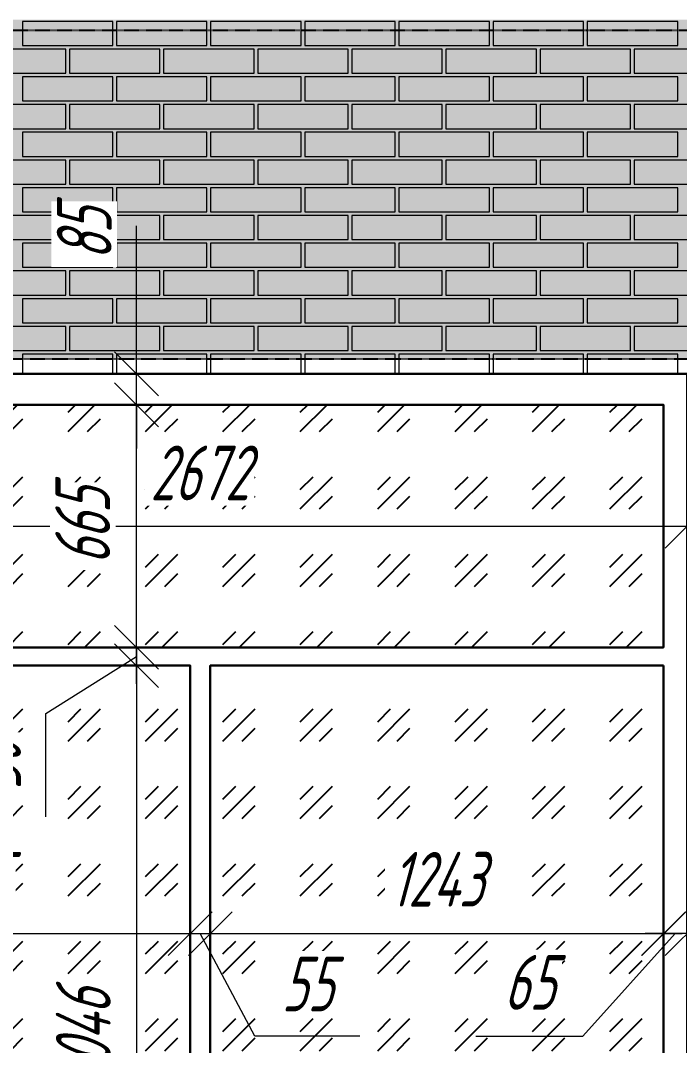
# Model space of a CAD drawing. Header units: millimetres. Extents: x -85477 to 745244, y -3684 to 128206.
# Drawn here: x 711569 to 713375, y 90595 to 93404 of the extents above; entities that cross this region are included whole.
import ezdxf

# ---------------------------------------------------------------- set-up
doc = ezdxf.new("R2010")
doc.units = ezdxf.units.MM
doc.linetypes.add('JIS_02_0.7', pattern=[1.35, 0.75, -0.6])
doc.layers.add('РАЗМЕРЫ', color=5, linetype='Continuous', lineweight=15)
doc.layers.add('СТЕНЫ 01', color=7, linetype='Continuous', lineweight=50)
doc.layers.add('ШТРИХОВКА', color=3, linetype='Continuous', transparency=0.5)
doc.styles.add('ism - 01', font='simplex.shx', dxfattribs={"width": 0.62, "oblique": 15, "height": 150})
doc.dimstyles.new('ism - 01', dxfattribs={"dimtxt": 150, "dimasz": 120, "dimexe": 50, "dimexo": 100, "dimgap": 65, "dimtad": 1, "dimdec": 0, "dimtxsty": 'ism - 01', "dimblk": 'OBLIQUE', "dimcen": 0, "dimdle": 50, "dimadec": 0, "dimazin": 0, "dimtfac": 1, "dimtdec": 0, "dimtmove": 0, "dimatfit": 3, "dimldrblk": 'OBLIQUE', "dimfxl": 1, "dimlwd": -1, "dimlwe": -1, "dimarcsym": 0})

# ---------------------------------------------------------------- blocks, each defined once
blk = doc.blocks.new('_Oblique')
at = {"color": 0, "lineweight": -2}
blk.add_line((-0.5, -0.5), (0.5, 0.5), dxfattribs=at)
blk = doc.blocks.new('*D321')
at = {"layer": 'Defpoints', "color": 0}
for p in [(710724.5, 92456), (713396.5, 92436), (713396.5, 92018.5)]:
    blk.add_point(p, dxfattribs=at)
at = {"layer": 'РАЗМЕРЫ', "color": 0}
for p, q in [((710724.5, 92356), (710724.5, 91968.5)), ((713396.5, 92336), (713396.5, 91968.5)), ((710674.5, 92018.5), (713446.5, 92018.5))]:
    blk.add_line(p, q, dxfattribs=at)
at = {"layer": 'РАЗМЕРЫ', "color": 0, "xscale": 120, "yscale": 120, "zscale": 120, "rotation": 180}
blk.add_blockref('_Oblique', (710724.5, 92018.5), dxfattribs=at)
at = {"layer": 'РАЗМЕРЫ', "color": 0, "xscale": 120, "yscale": 120, "zscale": 120}
blk.add_blockref('_Oblique', (713396.5, 92018.5), dxfattribs=at)
at = {"layer": 'РАЗМЕРЫ', "color": 0, "insert": (712060.5, 92164.3), "char_height": 150, "attachment_point": 5, "style": 'ism - 01', "bg_fill": 3, "box_fill_scale": 1.1, "bg_fill_color": 256, "bg_fill_true_color": 13158600, "bg_fill_transparency": 0}
blk.add_mtext('2672', dxfattribs=at)
blk = doc.blocks.new('*D322')
at = {"layer": 'Defpoints', "color": 0}
for p in [(713396.5, 92456), (714434.5, 92450), (714434.5, 92018.5)]:
    blk.add_point(p, dxfattribs=at)
at = {"layer": 'РАЗМЕРЫ', "color": 0}
for p, q in [((713396.5, 92356), (713396.5, 91968.5)), ((714434.5, 92350), (714434.5, 91968.5)), ((713346.5, 92018.5), (714484.5, 92018.5))]:
    blk.add_line(p, q, dxfattribs=at)
at = {"layer": 'РАЗМЕРЫ', "color": 0, "xscale": 120, "yscale": 120, "zscale": 120, "rotation": 180}
blk.add_blockref('_Oblique', (713396.5, 92018.5), dxfattribs=at)
at = {"layer": 'РАЗМЕРЫ', "color": 0, "xscale": 120, "yscale": 120, "zscale": 120}
blk.add_blockref('_Oblique', (714434.5, 92018.5), dxfattribs=at)
at = {"layer": 'РАЗМЕРЫ', "color": 0, "insert": (713915.5, 92161.6), "char_height": 150, "attachment_point": 5, "style": 'ism - 01', "bg_fill": 3, "box_fill_scale": 1.1, "bg_fill_color": 256, "bg_fill_true_color": 13158600, "bg_fill_transparency": 0}
blk.add_mtext('1038', dxfattribs=at)
blk = doc.blocks.new('*D448')
at = {"layer": 'Defpoints', "color": 0}
for p in [(710789.5, 90901.5), (712034.5, 90901.5), (712034.5, 90901.5)]:
    blk.add_point(p, dxfattribs=at)
at = {"layer": 'РАЗМЕРЫ', "color": 0, "linetype": 'Continuous'}
for p, q in [((710789.5, 91001.5), (710789.5, 90951.5)), ((712034.5, 91001.5), (712034.5, 90951.5)), ((710739.5, 90901.5), (712084.5, 90901.5))]:
    blk.add_line(p, q, dxfattribs=at)
at = {"layer": 'РАЗМЕРЫ', "color": 0, "xscale": 120, "yscale": 120, "zscale": 120, "rotation": 180}
blk.add_blockref('_Oblique', (710789.5, 90901.5), dxfattribs=at)
at = {"layer": 'РАЗМЕРЫ', "color": 0, "xscale": 120, "yscale": 120, "zscale": 120}
blk.add_blockref('_Oblique', (712034.5, 90901.5), dxfattribs=at)
at = {"layer": 'РАЗМЕРЫ', "color": 0, "insert": (711412, 91050.4), "char_height": 150, "attachment_point": 5, "style": 'ism - 01', "bg_fill": 3, "box_fill_scale": 1.1, "bg_fill_color": 256, "bg_fill_true_color": 13158600, "bg_fill_transparency": 0}
blk.add_mtext('1245', dxfattribs=at)
blk = doc.blocks.new('*D449')
at = {"layer": 'Defpoints', "color": 0}
for p in [(712034.5, 90901.5), (712089.5, 90901.5), (712089.5, 90901.5)]:
    blk.add_point(p, dxfattribs=at)
at = {"layer": 'РАЗМЕРЫ', "color": 0, "linetype": 'Continuous'}
for p, q in [((711984.5, 90901.5), (712139.5, 90901.5)), ((712212.1, 90620.4), (712062, 90901.5)), ((712034.5, 90801.5), (712034.5, 90851.5)), ((712089.5, 90801.5), (712089.5, 90851.5)), ((712499.5, 90620.4), (712212.1, 90620.4))]:
    blk.add_line(p, q, dxfattribs=at)
at = {"layer": 'РАЗМЕРЫ', "color": 0, "xscale": 120, "yscale": 120, "zscale": 120}
blk.add_blockref('_Oblique', (712034.5, 90901.5), dxfattribs=at)
at = {"layer": 'РАЗМЕРЫ', "color": 0, "xscale": 120, "yscale": 120, "zscale": 120, "rotation": 180}
blk.add_blockref('_Oblique', (712089.5, 90901.5), dxfattribs=at)
at = {"layer": 'РАЗМЕРЫ', "color": 0, "insert": (712355.8, 90763.6), "char_height": 150, "attachment_point": 5, "style": 'ism - 01', "bg_fill": 3, "box_fill_scale": 1.1, "bg_fill_color": 256, "bg_fill_true_color": 13158600, "bg_fill_transparency": 0}
blk.add_mtext('55', dxfattribs=at)
blk = doc.blocks.new('*D450')
at = {"layer": 'Defpoints', "color": 0}
for p in [(712089.5, 90901.5), (713332.5, 90901.5), (713332.5, 90901.5)]:
    blk.add_point(p, dxfattribs=at)
at = {"layer": 'РАЗМЕРЫ', "color": 0, "linetype": 'Continuous'}
for p, q in [((712089.5, 91001.5), (712089.5, 90951.5)), ((712039.5, 90901.5), (713382.5, 90901.5)), ((713332.5, 90801.5), (713332.5, 90851.5))]:
    blk.add_line(p, q, dxfattribs=at)
at = {"layer": 'РАЗМЕРЫ', "color": 0, "xscale": 120, "yscale": 120, "zscale": 120, "rotation": 180}
blk.add_blockref('_Oblique', (712089.5, 90901.5), dxfattribs=at)
at = {"layer": 'РАЗМЕРЫ', "color": 0, "xscale": 120, "yscale": 120, "zscale": 120}
blk.add_blockref('_Oblique', (713332.5, 90901.5), dxfattribs=at)
at = {"layer": 'РАЗМЕРЫ', "color": 0, "insert": (712711, 91050.4), "char_height": 150, "attachment_point": 5, "style": 'ism - 01', "bg_fill": 3, "box_fill_scale": 1.1, "bg_fill_color": 256, "bg_fill_true_color": 13158600, "bg_fill_transparency": 0}
blk.add_mtext('1243', dxfattribs=at)
blk = doc.blocks.new('*D451')
at = {"layer": 'Defpoints', "color": 0}
for p in [(713331.5, 90901.5), (713331.5, 90901.5), (713396.5, 90901.5)]:
    blk.add_point(p, dxfattribs=at)
at = {"layer": 'РАЗМЕРЫ', "color": 0, "linetype": 'Continuous'}
for p, q in [((713331.5, 91001.5), (713331.5, 90951.5)), ((713396.5, 91001.5), (713396.5, 90951.5)), ((713110.2, 90620.4), (713364, 90901.5)), ((713446.5, 90901.5), (713281.5, 90901.5)), ((712817.6, 90620.4), (713110.2, 90620.4))]:
    blk.add_line(p, q, dxfattribs=at)
at = {"layer": 'РАЗМЕРЫ', "color": 0, "xscale": 120, "yscale": 120, "zscale": 120}
blk.add_blockref('_Oblique', (713331.5, 90901.5), dxfattribs=at)
at = {"layer": 'РАЗМЕРЫ', "color": 0, "xscale": 120, "yscale": 120, "zscale": 120, "rotation": 180}
blk.add_blockref('_Oblique', (713396.5, 90901.5), dxfattribs=at)
at = {"layer": 'РАЗМЕРЫ', "color": 0, "insert": (712963.9, 90767.9), "char_height": 150, "attachment_point": 5, "style": 'ism - 01', "bg_fill": 3, "box_fill_scale": 1.1, "bg_fill_color": 256, "bg_fill_true_color": 13158600, "bg_fill_transparency": 0}
blk.add_mtext('65', dxfattribs=at)
blk = doc.blocks.new('*D452')
at = {"layer": 'Defpoints', "color": 0}
for p in [(712034.5, 91636), (711887.4, 89590), (712034.5, 89590)]:
    blk.add_point(p, dxfattribs=at)
at = {"layer": 'РАЗМЕРЫ', "color": 0, "linetype": 'Continuous'}
for p, q in [((711887.4, 91686), (711887.4, 89540)), ((711934.5, 91636), (711837.4, 91636)), ((711934.5, 89590), (711837.4, 89590))]:
    blk.add_line(p, q, dxfattribs=at)
at = {"layer": 'РАЗМЕРЫ', "color": 0, "xscale": 120, "yscale": 120, "zscale": 120}
for p, rotation in [((711887.4, 91636), 90), ((711887.4, 89590), 270)]:
    blk.add_blockref('_Oblique', p, dxfattribs=dict(at, rotation=rotation))
at = {"layer": 'РАЗМЕРЫ', "color": 0, "insert": (711741.6, 90613), "char_height": 150, "attachment_point": 5, "rotation": 90, "style": 'ism - 01', "bg_fill": 3, "box_fill_scale": 1.1, "bg_fill_color": 256, "bg_fill_true_color": 13158600, "bg_fill_transparency": 0}
blk.add_mtext('2046', dxfattribs=at)
blk = doc.blocks.new('*D454')
at = {"layer": 'Defpoints', "color": 0}
for p in [(711887.4, 91686), (711887.4, 91686), (711887.4, 91636)]:
    blk.add_point(p, dxfattribs=at)
at = {"layer": 'РАЗМЕРЫ', "color": 0, "linetype": 'Continuous'}
for p, q in [((711887.4, 91586), (711887.4, 91736)), ((711787.4, 91686), (711837.4, 91686)), ((711638.8, 91505.2), (711887.4, 91661)), ((711987.4, 91636), (711937.4, 91636)), ((711638.8, 91221.8), (711638.8, 91505.2))]:
    blk.add_line(p, q, dxfattribs=at)
at = {"layer": 'РАЗМЕРЫ', "color": 0, "xscale": 120, "yscale": 120, "zscale": 120}
for p, rotation in [((711887.4, 91686), 270), ((711887.4, 91636), 90)]:
    blk.add_blockref('_Oblique', p, dxfattribs=dict(at, rotation=rotation))
at = {"layer": 'РАЗМЕРЫ', "color": 0, "insert": (711495.7, 91363.5), "char_height": 150, "attachment_point": 5, "rotation": 90, "style": 'ism - 01', "bg_fill": 3, "box_fill_scale": 1.1, "bg_fill_color": 256, "bg_fill_true_color": 13158600, "bg_fill_transparency": 0}
blk.add_mtext('50', dxfattribs=at)
blk = doc.blocks.new('*D455')
at = {"layer": 'Defpoints', "color": 0}
for p in [(711886.7, 92351), (711887.4, 92351), (711887.4, 91686)]:
    blk.add_point(p, dxfattribs=at)
at = {"layer": 'РАЗМЕРЫ', "color": 0, "linetype": 'Continuous'}
for p, q in [((711887.4, 91636), (711887.4, 92401)), ((711986.7, 92351), (711937.4, 92351)), ((711987.4, 91686), (711937.4, 91686))]:
    blk.add_line(p, q, dxfattribs=at)
at = {"layer": 'РАЗМЕРЫ', "color": 0, "xscale": 120, "yscale": 120, "zscale": 120}
for p, rotation in [((711887.4, 92351), 90), ((711887.4, 91686), 270)]:
    blk.add_blockref('_Oblique', p, dxfattribs=dict(at, rotation=rotation))
at = {"layer": 'РАЗМЕРЫ', "color": 0, "insert": (711739.9, 92018.5), "char_height": 150, "attachment_point": 5, "rotation": 90, "style": 'ism - 01', "bg_fill": 3, "box_fill_scale": 1.1, "bg_fill_color": 256, "bg_fill_true_color": 13158600, "bg_fill_transparency": 0}
blk.add_mtext('665', dxfattribs=at)
blk = doc.blocks.new('*D456')
at = {"layer": 'Defpoints', "color": 0}
for p in [(711887.4, 92436), (711887.4, 92436), (711887.4, 92351)]:
    blk.add_point(p, dxfattribs=at)
at = {"layer": 'РАЗМЕРЫ', "color": 0, "linetype": 'Continuous'}
for p, q in [((711887.4, 92436), (711887.4, 92841.6)), ((711887.4, 92351), (711887.4, 92436)), ((711987.4, 92436), (711937.4, 92436)), ((711887.4, 92351), (711887.4, 92231)), ((711987.4, 92351), (711937.4, 92351))]:
    blk.add_line(p, q, dxfattribs=at)
at = {"layer": 'РАЗМЕРЫ', "color": 0, "xscale": 120, "yscale": 120, "zscale": 120}
for p, rotation in [((711887.4, 92436), 270), ((711887.4, 92351), 90)]:
    blk.add_blockref('_Oblique', p, dxfattribs=dict(at, rotation=rotation))
at = {"layer": 'РАЗМЕРЫ', "color": 0, "insert": (711744.3, 92818.8), "char_height": 150, "attachment_point": 5, "rotation": 90, "style": 'ism - 01', "bg_fill": 3, "box_fill_scale": 1.1, "bg_fill_color": 256, "bg_fill_true_color": 13158600, "bg_fill_transparency": 0}
blk.add_mtext('85', dxfattribs=at)

msp = doc.modelspace()

# ---------------------------------------------------------------- hatches: boundary and pattern name
at = {"layer": 'ШТРИХОВКА', "transparency": 33554483}
h = msp.add_hatch(color=256, dxfattribs=at)
h.dxf.hatch_style = 1
h.paths.add_polyline_path([(709457.6, 93407), (710189.6, 93107.4), (722305.7, 93107.4), (722305.7, 93407)])
at = {"layer": 'ШТРИХОВКА', "transparency": 33554534}
h = msp.add_hatch(color=2, dxfattribs=at)
h.dxf.hatch_style = 1
h.paths.add_polyline_path([(720343.4, 93377), (709894.5, 93377), (709894.5, 92477), (720343.4, 92477)])
at = {"layer": 'ШТРИХОВКА', "transparency": 33554508}
h = msp.add_hatch(dxfattribs=at)
h.set_pattern_fill('GOST_GLASS', color=4, scale=25)
h.set_pattern_definition([(45, (63000, 1e-11), (212.132034, 0), [125, -175]), (45, (63053.03, 1e-11), (212.132034, 0), [50, -250]), (45, (63000, 53.03), (212.132034, 0), [50, -250])])
h.paths.add_polyline_path([(710789.5, 92351), (713331.5, 92351), (713331.5, 91686), (710789.5, 91686)])
h.paths.add_polyline_path([(713331.5, 91636), (712089.5, 91636), (712089.5, 89590), (713331.5, 89590)])
h.paths.add_polyline_path([(710789.5, 91636), (712034.5, 91636), (712034.5, 89590), (710789.5, 89590)])
h.paths.add_polyline_path([(716544.5, 91650), (715554.5, 91650), (715554.5, 89600), (716544.5, 89600)])
h.paths.add_polyline_path([(714504.5, 91650), (715499.5, 91650), (715499.5, 89600), (714504.5, 89600)])
h.paths.add_polyline_path([(714504.5, 92365), (716544.5, 92365), (716544.5, 91700), (714504.5, 91700)])

# ---------------------------------------------------------------- linework, layer by layer
at = {"layer": 'РАЗМЕРЫ', "color": 9, "transparency": 33554559}
for points in [[(711574.5, 93335.9), (711822.5, 93335.9), (711822.5, 93401.9), (711574.5, 93401.9)], [(711832.5, 93335.9), (712080.5, 93335.9), (712080.5, 93401.9), (711832.5, 93401.9)], [(712090.5, 93335.9), (712338.5, 93335.9), (712338.5, 93401.9), (712090.5, 93401.9)], [(712348.5, 93335.9), (712596.5, 93335.9), (712596.5, 93401.9), (712348.5, 93401.9)], [(712606.5, 93335.9), (712854.5, 93335.9), (712854.5, 93401.9), (712606.5, 93401.9)], [(712864.5, 93335.9), (713112.5, 93335.9), (713112.5, 93401.9), (712864.5, 93401.9)], [(713122.5, 93335.9), (713370.5, 93335.9), (713370.5, 93401.9), (713122.5, 93401.9)], [(711445.5, 93259.9), (711693.5, 93259.9), (711693.5, 93325.9), (711445.5, 93325.9)], [(711703.5, 93259.9), (711951.5, 93259.9), (711951.5, 93325.9), (711703.5, 93325.9)], [(711961.5, 93259.9), (712209.5, 93259.9), (712209.5, 93325.9), (711961.5, 93325.9)], [(712219.5, 93259.9), (712467.5, 93259.9), (712467.5, 93325.9), (712219.5, 93325.9)], [(712477.5, 93259.9), (712725.5, 93259.9), (712725.5, 93325.9), (712477.5, 93325.9)], [(712735.5, 93259.9), (712983.5, 93259.9), (712983.5, 93325.9), (712735.5, 93325.9)], [(712993.5, 93259.9), (713241.5, 93259.9), (713241.5, 93325.9), (712993.5, 93325.9)], [(713251.5, 93259.9), (713499.5, 93259.9), (713499.5, 93325.9), (713251.5, 93325.9)], [(711574.5, 93183.9), (711822.5, 93183.9), (711822.5, 93249.9), (711574.5, 93249.9)], [(711832.5, 93183.9), (712080.5, 93183.9), (712080.5, 93249.9), (711832.5, 93249.9)], [(712090.5, 93183.9), (712338.5, 93183.9), (712338.5, 93249.9), (712090.5, 93249.9)], [(712348.5, 93183.9), (712596.5, 93183.9), (712596.5, 93249.9), (712348.5, 93249.9)], [(712606.5, 93183.9), (712854.5, 93183.9), (712854.5, 93249.9), (712606.5, 93249.9)], [(712864.5, 93183.9), (713112.5, 93183.9), (713112.5, 93249.9), (712864.5, 93249.9)], [(713122.5, 93183.9), (713370.5, 93183.9), (713370.5, 93249.9), (713122.5, 93249.9)], [(711445.5, 93107.9), (711693.5, 93107.9), (711693.5, 93173.9), (711445.5, 93173.9)], [(711703.5, 93107.9), (711951.5, 93107.9), (711951.5, 93173.9), (711703.5, 93173.9)], [(711961.5, 93107.9), (712209.5, 93107.9), (712209.5, 93173.9), (711961.5, 93173.9)], [(712219.5, 93107.9), (712467.5, 93107.9), (712467.5, 93173.9), (712219.5, 93173.9)], [(712477.5, 93107.9), (712725.5, 93107.9), (712725.5, 93173.9), (712477.5, 93173.9)], [(712735.5, 93107.9), (712983.5, 93107.9), (712983.5, 93173.9), (712735.5, 93173.9)], [(712993.5, 93107.9), (713241.5, 93107.9), (713241.5, 93173.9), (712993.5, 93173.9)], [(713251.5, 93107.9), (713499.5, 93107.9), (713499.5, 93173.9), (713251.5, 93173.9)], [(711574.5, 93031.9), (711822.5, 93031.9), (711822.5, 93097.9), (711574.5, 93097.9)], [(711832.5, 93031.9), (712080.5, 93031.9), (712080.5, 93097.9), (711832.5, 93097.9)], [(712090.5, 93031.9), (712338.5, 93031.9), (712338.5, 93097.9), (712090.5, 93097.9)], [(712348.5, 93031.9), (712596.5, 93031.9), (712596.5, 93097.9), (712348.5, 93097.9)], [(712606.5, 93031.9), (712854.5, 93031.9), (712854.5, 93097.9), (712606.5, 93097.9)], [(712864.5, 93031.9), (713112.5, 93031.9), (713112.5, 93097.9), (712864.5, 93097.9)], [(713122.5, 93031.9), (713370.5, 93031.9), (713370.5, 93097.9), (713122.5, 93097.9)], [(711445.5, 92955.9), (711693.5, 92955.9), (711693.5, 93021.9), (711445.5, 93021.9)], [(711703.5, 92955.9), (711951.5, 92955.9), (711951.5, 93021.9), (711703.5, 93021.9)], [(711961.5, 92955.9), (712209.5, 92955.9), (712209.5, 93021.9), (711961.5, 93021.9)], [(712219.5, 92955.9), (712467.5, 92955.9), (712467.5, 93021.9), (712219.5, 93021.9)], [(712477.5, 92955.9), (712725.5, 92955.9), (712725.5, 93021.9), (712477.5, 93021.9)], [(712735.5, 92955.9), (712983.5, 92955.9), (712983.5, 93021.9), (712735.5, 93021.9)], [(712993.5, 92955.9), (713241.5, 92955.9), (713241.5, 93021.9), (712993.5, 93021.9)], [(713251.5, 92955.9), (713499.5, 92955.9), (713499.5, 93021.9), (713251.5, 93021.9)], [(711574.5, 92879.9), (711822.5, 92879.9), (711822.5, 92945.9), (711574.5, 92945.9)], [(711832.5, 92879.9), (712080.5, 92879.9), (712080.5, 92945.9), (711832.5, 92945.9)], [(712090.5, 92879.9), (712338.5, 92879.9), (712338.5, 92945.9), (712090.5, 92945.9)], [(712348.5, 92879.9), (712596.5, 92879.9), (712596.5, 92945.9), (712348.5, 92945.9)], [(712606.5, 92879.9), (712854.5, 92879.9), (712854.5, 92945.9), (712606.5, 92945.9)], [(712864.5, 92879.9), (713112.5, 92879.9), (713112.5, 92945.9), (712864.5, 92945.9)], [(713122.5, 92879.9), (713370.5, 92879.9), (713370.5, 92945.9), (713122.5, 92945.9)], [(711445.5, 92803.9), (711693.5, 92803.9), (711693.5, 92869.9), (711445.5, 92869.9)], [(711703.5, 92803.9), (711951.5, 92803.9), (711951.5, 92869.9), (711703.5, 92869.9)], [(711961.5, 92803.9), (712209.5, 92803.9), (712209.5, 92869.9), (711961.5, 92869.9)], [(712219.5, 92803.9), (712467.5, 92803.9), (712467.5, 92869.9), (712219.5, 92869.9)], [(712477.5, 92803.9), (712725.5, 92803.9), (712725.5, 92869.9), (712477.5, 92869.9)], [(712735.5, 92803.9), (712983.5, 92803.9), (712983.5, 92869.9), (712735.5, 92869.9)], [(712993.5, 92803.9), (713241.5, 92803.9), (713241.5, 92869.9), (712993.5, 92869.9)], [(713251.5, 92803.9), (713499.5, 92803.9), (713499.5, 92869.9), (713251.5, 92869.9)], [(711574.5, 92727.9), (711822.5, 92727.9), (711822.5, 92793.9), (711574.5, 92793.9)], [(711832.5, 92727.9), (712080.5, 92727.9), (712080.5, 92793.9), (711832.5, 92793.9)], [(712090.5, 92727.9), (712338.5, 92727.9), (712338.5, 92793.9), (712090.5, 92793.9)], [(712348.5, 92727.9), (712596.5, 92727.9), (712596.5, 92793.9), (712348.5, 92793.9)], [(712606.5, 92727.9), (712854.5, 92727.9), (712854.5, 92793.9), (712606.5, 92793.9)], [(712864.5, 92727.9), (713112.5, 92727.9), (713112.5, 92793.9), (712864.5, 92793.9)], [(713122.5, 92727.9), (713370.5, 92727.9), (713370.5, 92793.9), (713122.5, 92793.9)], [(711445.5, 92651.9), (711693.5, 92651.9), (711693.5, 92717.9), (711445.5, 92717.9)], [(711703.5, 92651.9), (711951.5, 92651.9), (711951.5, 92717.9), (711703.5, 92717.9)], [(711961.5, 92651.9), (712209.5, 92651.9), (712209.5, 92717.9), (711961.5, 92717.9)], [(712219.5, 92651.9), (712467.5, 92651.9), (712467.5, 92717.9), (712219.5, 92717.9)], [(712477.5, 92651.9), (712725.5, 92651.9), (712725.5, 92717.9), (712477.5, 92717.9)], [(712735.5, 92651.9), (712983.5, 92651.9), (712983.5, 92717.9), (712735.5, 92717.9)], [(712993.5, 92651.9), (713241.5, 92651.9), (713241.5, 92717.9), (712993.5, 92717.9)], [(713251.5, 92651.9), (713499.5, 92651.9), (713499.5, 92717.9), (713251.5, 92717.9)], [(711574.5, 92575.9), (711822.5, 92575.9), (711822.5, 92641.9), (711574.5, 92641.9)], [(711832.5, 92575.9), (712080.5, 92575.9), (712080.5, 92641.9), (711832.5, 92641.9)], [(712090.5, 92575.9), (712338.5, 92575.9), (712338.5, 92641.9), (712090.5, 92641.9)], [(712348.5, 92575.9), (712596.5, 92575.9), (712596.5, 92641.9), (712348.5, 92641.9)], [(712606.5, 92575.9), (712854.5, 92575.9), (712854.5, 92641.9), (712606.5, 92641.9)], [(712864.5, 92575.9), (713112.5, 92575.9), (713112.5, 92641.9), (712864.5, 92641.9)], [(713122.5, 92575.9), (713370.5, 92575.9), (713370.5, 92641.9), (713122.5, 92641.9)], [(711445.5, 92499.9), (711693.5, 92499.9), (711693.5, 92565.9), (711445.5, 92565.9)], [(711703.5, 92499.9), (711951.5, 92499.9), (711951.5, 92565.9), (711703.5, 92565.9)], [(711961.5, 92499.9), (712209.5, 92499.9), (712209.5, 92565.9), (711961.5, 92565.9)], [(712219.5, 92499.9), (712467.5, 92499.9), (712467.5, 92565.9), (712219.5, 92565.9)], [(712477.5, 92499.9), (712725.5, 92499.9), (712725.5, 92565.9), (712477.5, 92565.9)], [(712735.5, 92499.9), (712983.5, 92499.9), (712983.5, 92565.9), (712735.5, 92565.9)], [(712993.5, 92499.9), (713241.5, 92499.9), (713241.5, 92565.9), (712993.5, 92565.9)], [(713251.5, 92499.9), (713499.5, 92499.9), (713499.5, 92565.9), (713251.5, 92565.9)]]:
    msp.add_lwpolyline(points, close=True, dxfattribs=at)
for points in [[(711822.5, 92435.9), (711822.5, 92489.9), (711574.5, 92489.9), (711574.5, 92435.9)], [(712080.5, 92435.9), (712080.5, 92489.9), (711832.5, 92489.9), (711832.5, 92435.9)], [(712338.5, 92435.9), (712338.5, 92489.9), (712090.5, 92489.9), (712090.5, 92435.9)], [(712596.5, 92435.9), (712596.5, 92489.9), (712348.5, 92489.9), (712348.5, 92435.9)], [(712854.5, 92435.9), (712854.5, 92489.9), (712606.5, 92489.9), (712606.5, 92435.9)], [(713112.5, 92435.9), (713112.5, 92489.9), (712864.5, 92489.9), (712864.5, 92435.9)], [(713370.5, 92435.9), (713370.5, 92489.9), (713122.5, 92489.9), (713122.5, 92435.9)]]:
    msp.add_lwpolyline(points, dxfattribs=at)
at = {"layer": 'СТЕНЫ 01', "lineweight": 30}
for points in [[(710724.5, 89525), (713396.5, 89525), (713396.5, 92436), (710724.5, 92436)], [(710789.5, 92351), (713331.5, 92351), (713331.5, 91686), (710789.5, 91686)], [(713331.5, 91636), (712089.5, 91636), (712089.5, 89590), (713331.5, 89590)]]:
    msp.add_lwpolyline(points, close=True, dxfattribs=at)
at = {"layer": 'СТЕНЫ 01', "color": 2, "lineweight": 30}
msp.add_lwpolyline([(710789.5, 91636), (712034.5, 91636), (712034.5, 89590), (710789.5, 89590)], close=True, dxfattribs=at)

# ---------------------------------------------------------------- next in the draw order: dimensions: what is measured, and where the dimension line sits
at = {"layer": 'РАЗМЕРЫ'}
for base, p1, p2, override, picture, middle in [((713396.5, 92018.5), (710724.5, 92456), (713396.5, 92436), {"dimtfill": 1}, '*D321', (712060.5, 92164.3)), ((712034.5, 90901.5), (710789.5, 90901.5), (712034.5, 90901.5), {"dimfxl": 2, "dimtfill": 1}, '*D448', (711412, 91050.4))]:
    dim = msp.add_linear_dim(base=base, p1=p1, p2=p2, dimstyle='ism - 01', override=override, dxfattribs=at)
    dim.commit()
    dim.dimension.update_dxf_attribs({"geometry": picture, "text_midpoint": middle})

# ---------------------------------------------------------------- next in the draw order: dimensions: what is measured, and where the dimension line sits
dim = msp.add_linear_dim(base=(714434.5, 92018.5), p1=(713396.5, 92456), p2=(714434.5, 92450), dimstyle='ism - 01', override={"dimtfill": 1}, dxfattribs=at)
dim.commit()
dim.dimension.update_dxf_attribs({"geometry": '*D322', "text_midpoint": (713915.5, 92161.6)})
dim = msp.add_linear_dim(base=(712089.5, 90901.5), p1=(712034.5, 90901.5), p2=(712089.5, 90901.5), dimstyle='ism - 01', override={"dimtmove": 1, "dimfxl": 2, "dimtfill": 1}, dxfattribs=at)
dim.commit()
dim.dimension.update_dxf_attribs({"geometry": '*D449', "text_midpoint": (712277.1, 90620.4), "dimtype": 160})

# ---------------------------------------------------------------- next in the draw order: dimensions: what is measured, and where the dimension line sits
dim = msp.add_linear_dim(base=(713332.5, 90901.5), p1=(712089.5, 90901.5), p2=(713332.5, 90901.5), dimstyle='ism - 01', override={"dimfxl": 2, "dimtfill": 1}, dxfattribs=at)
dim.commit()
dim.dimension.update_dxf_attribs({"geometry": '*D450', "text_midpoint": (712711, 91050.4)})

# ---------------------------------------------------------------- next in the draw order: dimensions: what is measured, and where the dimension line sits
dim = msp.add_linear_dim(base=(711887.4, 89590), p1=(712034.5, 91636), p2=(712034.5, 89590), angle=90, dimstyle='ism - 01', override={"dimfxl": 2, "dimtfill": 1}, dxfattribs=at)
dim.commit()
dim.dimension.update_dxf_attribs({"geometry": '*D452', "text_midpoint": (711741.6, 90613)})
dim = msp.add_linear_dim(base=(713331.5, 90901.5), p1=(713396.5, 90901.5), p2=(713331.5, 90901.5), dimstyle='ism - 01', override={"dimtmove": 1, "dimfxl": 2, "dimtfill": 1}, dxfattribs=at)
dim.commit()
dim.dimension.update_dxf_attribs({"geometry": '*D451', "text_midpoint": (713045.2, 90620.4), "dimtype": 160})

# ---------------------------------------------------------------- next in the draw order: dimensions: what is measured, and where the dimension line sits
dim = msp.add_linear_dim(base=(711887.4, 91686), p1=(711887.4, 91636), p2=(711887.4, 91686), angle=90, dimstyle='ism - 01', override={"dimtmove": 1, "dimfxl": 2, "dimtfill": 1}, dxfattribs=at)
dim.commit()
dim.dimension.update_dxf_attribs({"geometry": '*D454', "text_midpoint": (711638.8, 91440.2), "dimtype": 160})

# ---------------------------------------------------------------- next in the draw order: dimensions: what is measured, and where the dimension line sits
dim = msp.add_linear_dim(base=(711887.4, 92351), p1=(711887.4, 91686), p2=(711886.7, 92351), angle=90, dimstyle='ism - 01', override={"dimfxl": 2, "dimtfill": 1}, dxfattribs=at)
dim.commit()
dim.dimension.update_dxf_attribs({"geometry": '*D455', "text_midpoint": (711739.9, 92018.5)})

# ---------------------------------------------------------------- next in the draw order: dimensions: what is measured, and where the dimension line sits
dim = msp.add_linear_dim(base=(711887.4, 92436), p1=(711887.4, 92351), p2=(711887.4, 92436), angle=90, dimstyle='ism - 01', override={"dimfxl": 2, "dimtfill": 1}, dxfattribs=at)
dim.commit()
dim.dimension.update_dxf_attribs({"geometry": '*D456', "text_midpoint": (711744.3, 92818.8)})

# ---------------------------------------------------------------- next in the draw order: linework, layer by layer
at = {"layer": 'СТЕНЫ 01', "linetype": 'JIS_02_0.7', "lineweight": -3, "ltscale": 2}
msp.add_lwpolyline([(720343.4, 93377), (709894.5, 93377), (709894.5, 92477), (720343.4, 92477)], close=True, dxfattribs=at)

doc.saveas('drawing.dxf')
